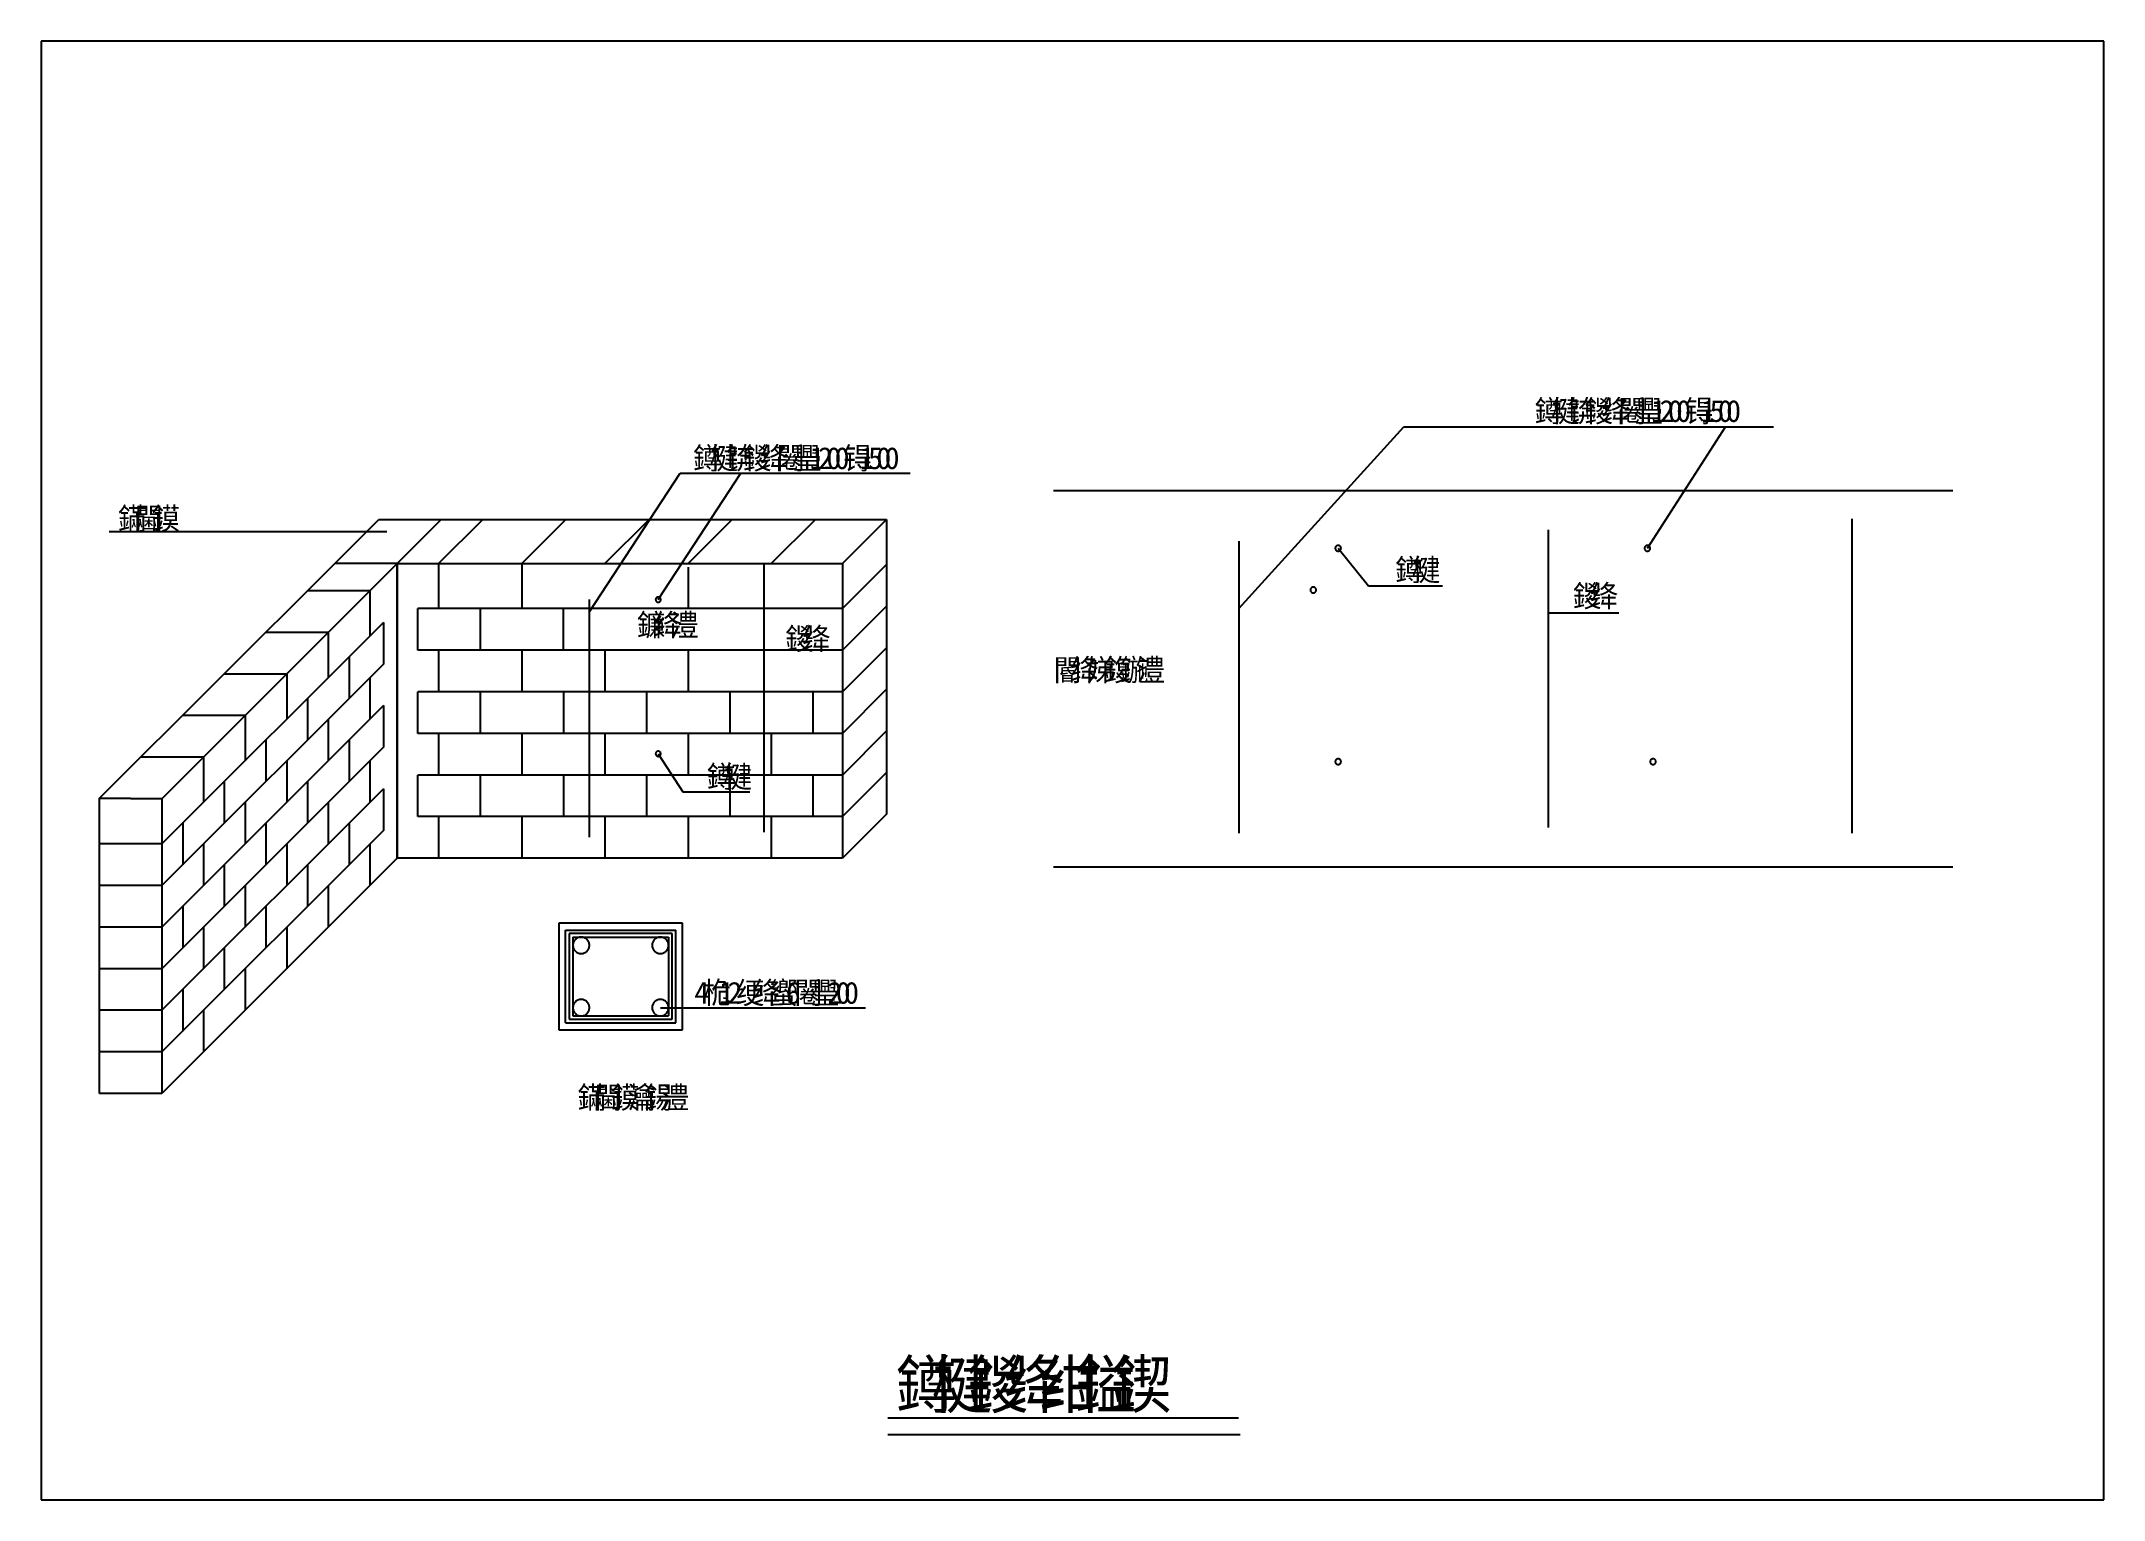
# Model space of a CAD drawing. Header units: metres. Extents: x 0 to 420, y 0 to 297.
import ezdxf

# ---------------------------------------------------------------- set-up
doc = ezdxf.new("R2010")
doc.units = ezdxf.units.M

msp = doc.modelspace()

# ---------------------------------------------------------------- linework, layer by layer
for p, q in [((420, 297), (0, 297)), ((0, 297), (0, 0)), ((420, 0), (420, 297)), ((243.88, 181.48), (277.45, 218.47)), ((277.45, 218.47), (352.72, 218.47)), ((327.08, 193.75), (342.96, 218.47)), ((111.56, 180.74), (130.11, 209.03)), ((125.64, 183.29), (142.48, 209.03)), ((130.11, 209.03), (176.97, 209.03)), ((206.1, 205.49), (389.3, 205.49)), ((59.78, 190.65), (68.77, 199.64)), ((68.77, 199.64), (81.47, 199.64)), ((81.47, 199.64), (72.49, 190.65)), ((80.91, 190.65), (89.89, 199.64)), ((81.47, 199.64), (172.12, 199.64)), ((97.85, 190.65), (106.83, 199.64)), ((114.79, 190.65), (123.77, 199.64)), ((131.73, 190.65), (140.71, 199.64)), ((148.67, 190.65), (157.65, 199.64)), ((163.14, 190.65), (172.12, 199.64)), ((172.12, 199.64), (172.12, 139.62)), ((306.86, 197.48), (306.86, 136.89)), ((368.69, 199.77), (368.69, 135.74)), ((13.8, 197.15), (70.37, 197.15)), ((243.88, 195.2), (243.88, 135.74)), ((264.1, 193.75), (270.26, 186.08)), ((11.87, 142.87), (59.78, 190.65)), ((72.49, 190.65), (24.57, 142.74)), ((72.49, 190.65), (59.78, 190.65)), ((72.44, 190.65), (72.44, 130.64)), ((72.49, 190.65), (163.14, 190.65)), ((72.49, 190.65), (72.49, 130.64)), ((80.91, 190.65), (80.91, 181.46)), ((80.91, 190.65), (80.91, 181.46)), ((97.85, 190.65), (97.85, 181.46)), ((131.73, 189.93), (131.73, 181.46)), ((147.12, 190.65), (147.12, 135.97)), ((163.14, 190.65), (163.14, 130.64)), ((163.14, 181.46), (172.12, 190.44)), ((66.92, 185.09), (54.22, 185.09)), ((66.92, 185.09), (66.92, 175.9)), ((270.26, 186.08), (285.37, 186.08)), ((163.14, 181.46), (76.7, 181.46)), ((76.7, 172.99), (76.7, 181.46)), ((89.38, 181.46), (89.38, 172.99)), ((106.26, 181.46), (106.26, 172.84)), ((111.56, 183.31), (111.56, 134.94)), ((163.14, 172.99), (172.12, 181.97)), ((307.16, 180.64), (321.27, 180.64)), ((69.68, 178.65), (24.57, 133.55)), ((58.45, 176.62), (45.75, 176.62)), ((58.45, 176.62), (58.45, 167.43)), ((69.68, 178.65), (69.68, 170.18)), ((163.14, 172.99), (76.7, 172.99)), ((80.91, 172.99), (80.91, 164.52)), ((80.91, 172.99), (80.91, 164.52)), ((97.85, 172.99), (97.85, 164.52)), ((114.79, 172.99), (114.79, 164.52)), ((131.73, 172.99), (131.73, 164.52)), ((163.14, 164.52), (172.12, 173.5)), ((69.68, 170.18), (24.57, 125.08)), ((49.98, 168.15), (37.28, 168.15)), ((49.98, 168.15), (49.98, 158.96)), ((62.69, 171.66), (62.69, 163.19)), ((66.92, 167.43), (66.92, 158.96)), ((163.14, 164.52), (76.7, 164.52)), ((76.7, 156.05), (76.7, 164.52)), ((89.38, 164.52), (89.38, 156.05)), ((106.32, 164.52), (106.32, 156.05)), ((123.26, 164.52), (123.26, 156.05)), ((140.2, 164.52), (140.2, 156.05)), ((157.14, 164.52), (157.14, 156.05)), ((163.14, 156.05), (172.12, 165.03)), ((69.68, 161.71), (24.57, 116.61)), ((41.51, 159.68), (28.81, 159.68)), ((41.51, 159.68), (41.51, 150.49)), ((54.22, 163.19), (54.22, 154.72)), ((69.68, 161.71), (69.68, 153.24)), ((58.45, 158.96), (58.45, 150.49)), ((163.14, 156.05), (76.7, 156.05)), ((80.91, 156.05), (80.91, 147.58)), ((80.91, 156.05), (80.91, 147.58)), ((97.85, 156.05), (97.85, 147.58)), ((114.79, 156.05), (114.79, 147.58)), ((131.73, 156.05), (131.73, 147.58)), ((148.67, 156.05), (148.67, 147.58)), ((163.14, 147.58), (172.12, 156.56)), ((33.04, 151.21), (20.34, 151.21)), ((69.68, 153.24), (24.57, 108.14)), ((33.04, 151.21), (33.04, 142.02)), ((45.75, 154.72), (45.75, 146.25)), ((62.69, 154.72), (62.69, 146.25)), ((125.64, 151.9), (130.68, 144.14)), ((49.98, 150.49), (49.98, 142.02)), ((66.92, 150.49), (66.92, 142.02)), ((163.14, 147.58), (76.7, 147.58)), ((76.7, 139.11), (76.7, 147.58)), ((89.38, 147.58), (89.38, 139.11)), ((106.32, 147.58), (106.32, 139.11)), ((123.26, 147.58), (123.26, 139.11)), ((140.2, 147.58), (140.2, 139.11)), ((157.14, 147.58), (157.14, 139.11)), ((163.14, 139.11), (172.12, 148.09)), ((24.57, 142.74), (11.87, 142.87)), ((11.87, 142.87), (24.57, 142.74)), ((11.87, 82.73), (11.87, 142.87)), ((69.68, 144.77), (24.57, 99.67)), ((37.28, 146.25), (37.28, 137.78)), ((54.22, 146.25), (54.22, 137.78)), ((69.68, 144.77), (69.68, 136.3)), ((130.68, 144.14), (144.27, 144.14)), ((24.57, 142.74), (24.57, 82.73)), ((41.51, 142.02), (41.51, 133.55)), ((58.45, 142.02), (58.45, 133.55)), ((58.45, 142.02), (58.45, 133.55)), ((163.14, 139.11), (76.7, 139.11)), ((80.91, 139.11), (80.91, 130.64)), ((80.91, 139.11), (80.91, 130.64)), ((97.85, 139.11), (97.85, 130.64)), ((114.79, 139.11), (114.79, 130.64)), ((131.73, 139.11), (131.73, 130.64)), ((148.67, 139.11), (148.67, 130.64)), ((172.12, 139.62), (163.14, 130.64)), ((69.68, 136.3), (24.57, 91.2)), ((28.81, 137.78), (28.81, 129.31)), ((45.75, 137.78), (45.75, 129.31)), ((62.69, 137.78), (62.69, 129.31)), ((24.57, 133.55), (11.87, 133.55)), ((33.04, 133.55), (33.04, 125.08)), ((72.49, 130.64), (45.54, 103.69)), ((49.98, 133.55), (49.98, 125.08)), ((66.92, 133.55), (66.92, 125.08)), ((72.49, 130.64), (72.44, 130.64)), ((72.44, 130.64), (72.49, 130.64)), ((72.49, 130.64), (72.44, 130.64)), ((163.14, 130.64), (72.49, 130.64)), ((72.49, 130.64), (72.49, 130.64)), ((37.28, 129.31), (37.28, 120.84)), ((54.22, 129.31), (54.22, 120.84)), ((206.1, 128.88), (389.3, 128.88)), ((24.57, 125.08), (11.87, 125.08)), ((41.51, 125.08), (41.51, 116.61)), ((58.45, 125.08), (58.45, 116.61)), ((58.45, 125.08), (58.45, 116.61)), ((28.81, 120.84), (28.81, 112.37)), ((45.75, 120.84), (45.75, 112.37)), ((24.57, 116.61), (11.87, 116.61)), ((33.04, 116.61), (33.04, 108.14)), ((49.98, 116.61), (49.98, 108.14)), ((105.41, 117.4), (105.41, 95.71)), ((130.61, 117.4), (105.41, 117.4)), ((106.79, 97.14), (106.79, 115.97)), ((106.79, 115.97), (129.23, 115.97)), ((107.53, 115.28), (107.53, 97.83)), ((128.49, 115.28), (107.53, 115.28)), ((107.53, 115.28), (107.53, 115.28)), ((108.26, 114.59), (108.26, 98.51)), ((108.26, 114.59), (127.76, 114.59)), ((127.76, 114.59), (127.76, 98.51)), ((128.49, 97.83), (128.49, 115.28)), ((129.23, 97.14), (129.23, 115.97)), ((130.61, 95.71), (130.61, 117.4)), ((37.28, 112.37), (37.28, 103.9)), ((24.57, 108.14), (11.87, 108.14)), ((41.51, 108.14), (41.51, 99.67)), ((28.81, 103.9), (28.81, 95.43)), ((45.54, 103.69), (30.56, 88.72)), ((24.57, 99.67), (11.87, 99.67)), ((33.04, 99.67), (33.04, 91.2)), ((106.79, 97.14), (129.23, 97.14)), ((107.53, 97.83), (128.49, 97.83)), ((108.26, 98.51), (127.76, 98.51)), ((126.07, 100.2), (167.82, 100.2)), ((105.41, 95.71), (130.61, 95.71)), ((24.57, 91.2), (11.87, 91.2)), ((30.56, 88.72), (24.57, 82.73)), ((24.57, 82.73), (11.87, 82.73)), ((172.38, 16.67), (243.8, 16.67)), ((172.38, 13.29), (244.16, 13.29)), ((0, 0), (420, 0))]:
    msp.add_line(p, q)
for points in [[(264.69, 193.75), (264.68, 193.81), (264.67, 193.86), (264.66, 193.92), (264.64, 193.97), (264.62, 194.03), (264.59, 194.07), (264.55, 194.12), (264.51, 194.16), (264.47, 194.2), (264.42, 194.24), (264.38, 194.27), (264.32, 194.29), (264.27, 194.31), (264.21, 194.32), (264.16, 194.33), (264.1, 194.34), (264.04, 194.33), (263.98, 194.32), (263.93, 194.31), (263.87, 194.29), (263.82, 194.27), (263.77, 194.24), (263.72, 194.2), (263.68, 194.16), (263.64, 194.12), (263.61, 194.07), (263.58, 194.03), (263.55, 193.97), (263.53, 193.92), (263.52, 193.86), (263.51, 193.81), (263.51, 193.75), (263.51, 193.75)], [(263.51, 193.75), (263.51, 193.69), (263.52, 193.63), (263.53, 193.58), (263.55, 193.52), (263.58, 193.47), (263.61, 193.42), (263.64, 193.37), (263.68, 193.33), (263.72, 193.29), (263.77, 193.26), (263.82, 193.23), (263.87, 193.2), (263.93, 193.19), (263.98, 193.17), (264.04, 193.16), (264.1, 193.16), (264.16, 193.16), (264.21, 193.17), (264.27, 193.19), (264.32, 193.2), (264.38, 193.23), (264.42, 193.26), (264.47, 193.29), (264.51, 193.33), (264.55, 193.37), (264.59, 193.42), (264.62, 193.47), (264.64, 193.52), (264.66, 193.58), (264.67, 193.63), (264.68, 193.69), (264.69, 193.75), (264.69, 193.75)], [(327.66, 193.75), (327.66, 193.81), (327.65, 193.86), (327.64, 193.92), (327.62, 193.97), (327.59, 194.03), (327.56, 194.07), (327.53, 194.12), (327.49, 194.16), (327.45, 194.2), (327.4, 194.24), (327.35, 194.27), (327.3, 194.29), (327.25, 194.31), (327.19, 194.32), (327.13, 194.33), (327.08, 194.34), (327.02, 194.33), (326.96, 194.32), (326.9, 194.31), (326.85, 194.29), (326.8, 194.27), (326.75, 194.24), (326.7, 194.2), (326.66, 194.16), (326.62, 194.12), (326.59, 194.07), (326.56, 194.03), (326.53, 193.97), (326.51, 193.92), (326.5, 193.86), (326.49, 193.81), (326.49, 193.75), (326.49, 193.75)], [(326.49, 193.75), (326.49, 193.69), (326.5, 193.63), (326.51, 193.58), (326.53, 193.52), (326.56, 193.47), (326.59, 193.42), (326.62, 193.37), (326.66, 193.33), (326.7, 193.29), (326.75, 193.26), (326.8, 193.23), (326.85, 193.2), (326.9, 193.19), (326.96, 193.17), (327.02, 193.16), (327.08, 193.16), (327.13, 193.16), (327.19, 193.17), (327.25, 193.19), (327.3, 193.2), (327.35, 193.23), (327.4, 193.26), (327.45, 193.29), (327.49, 193.33), (327.53, 193.37), (327.56, 193.42), (327.59, 193.47), (327.62, 193.52), (327.64, 193.58), (327.65, 193.63), (327.66, 193.69), (327.66, 193.75), (327.66, 193.75)], [(259.61, 185.25), (259.61, 185.31), (259.6, 185.37), (259.59, 185.42), (259.57, 185.48), (259.55, 185.53), (259.52, 185.58), (259.48, 185.63), (259.44, 185.67), (259.4, 185.71), (259.35, 185.74), (259.3, 185.77), (259.25, 185.8), (259.2, 185.82), (259.14, 185.83), (259.08, 185.84), (259.03, 185.84), (258.97, 185.84), (258.91, 185.83), (258.86, 185.82), (258.8, 185.8), (258.75, 185.77), (258.7, 185.74), (258.65, 185.71), (258.61, 185.67), (258.57, 185.63), (258.54, 185.58), (258.51, 185.53), (258.48, 185.48), (258.46, 185.42), (258.45, 185.37), (258.44, 185.31), (258.44, 185.25), (258.44, 185.25)], [(258.44, 185.25), (258.44, 185.19), (258.45, 185.14), (258.46, 185.08), (258.48, 185.03), (258.51, 184.98), (258.54, 184.93), (258.57, 184.88), (258.61, 184.84), (258.65, 184.8), (258.7, 184.76), (258.75, 184.73), (258.8, 184.71), (258.86, 184.69), (258.91, 184.68), (258.97, 184.67), (259.03, 184.66), (259.08, 184.67), (259.14, 184.68), (259.2, 184.69), (259.25, 184.71), (259.3, 184.73), (259.35, 184.76), (259.4, 184.8), (259.44, 184.84), (259.48, 184.88), (259.52, 184.93), (259.55, 184.98), (259.57, 185.03), (259.59, 185.08), (259.6, 185.14), (259.61, 185.19), (259.61, 185.25), (259.61, 185.25)], [(126.17, 183.29), (126.16, 183.34), (126.16, 183.39), (126.14, 183.44), (126.13, 183.49), (126.1, 183.54), (126.08, 183.58), (126.05, 183.63), (126.01, 183.66), (125.97, 183.7), (125.93, 183.73), (125.89, 183.76), (125.84, 183.78), (125.79, 183.8), (125.74, 183.81), (125.69, 183.82), (125.64, 183.82), (125.58, 183.82), (125.53, 183.81), (125.48, 183.8), (125.43, 183.78), (125.39, 183.76), (125.34, 183.73), (125.3, 183.7), (125.26, 183.66), (125.23, 183.63), (125.2, 183.58), (125.17, 183.54), (125.15, 183.49), (125.13, 183.44), (125.12, 183.39), (125.11, 183.34), (125.11, 183.29), (125.11, 183.29)], [(125.11, 183.29), (125.11, 183.24), (125.12, 183.19), (125.13, 183.14), (125.15, 183.09), (125.17, 183.04), (125.2, 183), (125.23, 182.95), (125.26, 182.92), (125.3, 182.88), (125.34, 182.85), (125.39, 182.82), (125.43, 182.8), (125.48, 182.78), (125.53, 182.77), (125.58, 182.76), (125.64, 182.76), (125.69, 182.76), (125.74, 182.77), (125.79, 182.78), (125.84, 182.8), (125.89, 182.82), (125.93, 182.85), (125.97, 182.88), (126.01, 182.92), (126.05, 182.95), (126.08, 183), (126.1, 183.04), (126.13, 183.09), (126.14, 183.14), (126.16, 183.19), (126.16, 183.24), (126.17, 183.29), (126.17, 183.29)], [(126.17, 151.9), (126.16, 151.96), (126.16, 152.01), (126.14, 152.06), (126.13, 152.11), (126.1, 152.15), (126.08, 152.2), (126.05, 152.24), (126.01, 152.28), (125.97, 152.31), (125.93, 152.35), (125.89, 152.37), (125.84, 152.39), (125.79, 152.41), (125.74, 152.42), (125.69, 152.43), (125.64, 152.43), (125.58, 152.43), (125.53, 152.42), (125.48, 152.41), (125.43, 152.39), (125.39, 152.37), (125.34, 152.35), (125.3, 152.31), (125.26, 152.28), (125.23, 152.24), (125.2, 152.2), (125.17, 152.15), (125.15, 152.11), (125.13, 152.06), (125.12, 152.01), (125.11, 151.96), (125.11, 151.9), (125.11, 151.9)], [(125.11, 151.9), (125.11, 151.85), (125.12, 151.8), (125.13, 151.75), (125.15, 151.7), (125.17, 151.66), (125.2, 151.61), (125.23, 151.57), (125.26, 151.53), (125.3, 151.5), (125.34, 151.46), (125.39, 151.44), (125.43, 151.42), (125.48, 151.4), (125.53, 151.39), (125.58, 151.38), (125.64, 151.38), (125.69, 151.38), (125.74, 151.39), (125.79, 151.4), (125.84, 151.42), (125.89, 151.44), (125.93, 151.46), (125.97, 151.5), (126.01, 151.53), (126.05, 151.57), (126.08, 151.61), (126.1, 151.66), (126.13, 151.7), (126.14, 151.75), (126.16, 151.8), (126.16, 151.85), (126.17, 151.9), (126.17, 151.9)], [(264.69, 150.3), (264.68, 150.36), (264.67, 150.42), (264.66, 150.47), (264.64, 150.53), (264.62, 150.58), (264.59, 150.63), (264.55, 150.67), (264.51, 150.72), (264.47, 150.76), (264.42, 150.79), (264.38, 150.82), (264.32, 150.84), (264.27, 150.86), (264.21, 150.88), (264.16, 150.89), (264.1, 150.89), (264.04, 150.89), (263.98, 150.88), (263.93, 150.86), (263.87, 150.84), (263.82, 150.82), (263.77, 150.79), (263.72, 150.76), (263.68, 150.72), (263.64, 150.67), (263.61, 150.63), (263.58, 150.58), (263.55, 150.53), (263.53, 150.47), (263.52, 150.42), (263.51, 150.36), (263.51, 150.3), (263.51, 150.3)], [(263.51, 150.3), (263.51, 150.24), (263.52, 150.19), (263.53, 150.13), (263.55, 150.08), (263.58, 150.02), (263.61, 149.97), (263.64, 149.93), (263.68, 149.89), (263.72, 149.85), (263.77, 149.81), (263.82, 149.78), (263.87, 149.76), (263.93, 149.74), (263.98, 149.72), (264.04, 149.72), (264.1, 149.71), (264.16, 149.72), (264.21, 149.72), (264.27, 149.74), (264.32, 149.76), (264.38, 149.78), (264.42, 149.81), (264.47, 149.85), (264.51, 149.89), (264.55, 149.93), (264.59, 149.97), (264.62, 150.02), (264.64, 150.08), (264.66, 150.13), (264.67, 150.19), (264.68, 150.24), (264.69, 150.3), (264.69, 150.3)], [(328.81, 150.3), (328.81, 150.36), (328.8, 150.42), (328.78, 150.47), (328.76, 150.53), (328.74, 150.58), (328.71, 150.63), (328.68, 150.67), (328.64, 150.72), (328.59, 150.76), (328.55, 150.79), (328.5, 150.82), (328.45, 150.84), (328.39, 150.86), (328.34, 150.88), (328.28, 150.89), (328.22, 150.89), (328.16, 150.89), (328.11, 150.88), (328.05, 150.86), (328, 150.84), (327.94, 150.82), (327.89, 150.79), (327.85, 150.76), (327.8, 150.72), (327.77, 150.67), (327.73, 150.63), (327.7, 150.58), (327.68, 150.53), (327.66, 150.47), (327.64, 150.42), (327.64, 150.36), (327.63, 150.3), (327.63, 150.3)], [(327.63, 150.3), (327.64, 150.24), (327.64, 150.19), (327.66, 150.13), (327.68, 150.08), (327.7, 150.02), (327.73, 149.97), (327.77, 149.93), (327.8, 149.89), (327.85, 149.85), (327.89, 149.81), (327.94, 149.78), (328, 149.76), (328.05, 149.74), (328.11, 149.72), (328.16, 149.72), (328.22, 149.71), (328.28, 149.72), (328.34, 149.72), (328.39, 149.74), (328.45, 149.76), (328.5, 149.78), (328.55, 149.81), (328.59, 149.85), (328.64, 149.89), (328.68, 149.93), (328.71, 149.97), (328.74, 150.02), (328.76, 150.08), (328.78, 150.13), (328.8, 150.19), (328.81, 150.24), (328.81, 150.3), (328.81, 150.3)], [(111.63, 112.91), (111.62, 113.07), (111.6, 113.24), (111.56, 113.4), (111.5, 113.55), (111.43, 113.7), (111.35, 113.84), (111.25, 113.98), (111.14, 114.1), (111.02, 114.21), (110.88, 114.31), (110.74, 114.39), (110.59, 114.46), (110.44, 114.52), (110.28, 114.56), (110.11, 114.58), (109.95, 114.59), (109.78, 114.58), (109.62, 114.56), (109.46, 114.52), (109.3, 114.46), (109.15, 114.39), (109.01, 114.31), (108.88, 114.21), (108.76, 114.1), (108.65, 113.98), (108.55, 113.84), (108.46, 113.7), (108.39, 113.55), (108.34, 113.4), (108.3, 113.24), (108.27, 113.07), (108.26, 112.91), (108.27, 112.74), (108.3, 112.58), (108.34, 112.42), (108.39, 112.26), (108.46, 112.12), (108.55, 111.97), (108.65, 111.84), (108.76, 111.72), (108.88, 111.61), (109.01, 111.51), (109.15, 111.42), (109.3, 111.35), (109.46, 111.3), (109.62, 111.26), (109.78, 111.23), (109.95, 111.22), (110.11, 111.23), (110.28, 111.26), (110.44, 111.3), (110.59, 111.35), (110.74, 111.42), (110.88, 111.51), (111.02, 111.61), (111.14, 111.72), (111.25, 111.84), (111.35, 111.97), (111.43, 112.12), (111.5, 112.26), (111.56, 112.42), (111.6, 112.58), (111.62, 112.74), (111.63, 112.91)], [(127.76, 112.91), (127.75, 113.07), (127.72, 113.24), (127.68, 113.4), (127.63, 113.55), (127.56, 113.7), (127.47, 113.84), (127.37, 113.98), (127.26, 114.1), (127.14, 114.21), (127.01, 114.31), (126.87, 114.39), (126.72, 114.46), (126.56, 114.52), (126.4, 114.56), (126.24, 114.58), (126.07, 114.59), (125.91, 114.58), (125.74, 114.56), (125.58, 114.52), (125.43, 114.46), (125.28, 114.39), (125.14, 114.31), (125, 114.21), (124.88, 114.1), (124.77, 113.98), (124.67, 113.84), (124.59, 113.7), (124.52, 113.55), (124.46, 113.4), (124.42, 113.24), (124.4, 113.07), (124.39, 112.91), (124.4, 112.74), (124.42, 112.58), (124.46, 112.42), (124.52, 112.26), (124.59, 112.12), (124.67, 111.97), (124.77, 111.84), (124.88, 111.72), (125, 111.61), (125.14, 111.51), (125.28, 111.42), (125.43, 111.35), (125.58, 111.3), (125.74, 111.26), (125.91, 111.23), (126.07, 111.22), (126.24, 111.23), (126.4, 111.26), (126.56, 111.3), (126.72, 111.35), (126.87, 111.42), (127.01, 111.51), (127.14, 111.61), (127.26, 111.72), (127.37, 111.84), (127.47, 111.97), (127.56, 112.12), (127.63, 112.26), (127.68, 112.42), (127.72, 112.58), (127.75, 112.74), (127.76, 112.91)], [(111.63, 100.2), (111.62, 100.36), (111.6, 100.53), (111.56, 100.69), (111.5, 100.84), (111.43, 100.99), (111.35, 101.13), (111.25, 101.27), (111.14, 101.39), (111.02, 101.5), (110.88, 101.6), (110.74, 101.68), (110.59, 101.75), (110.44, 101.81), (110.28, 101.85), (110.11, 101.87), (109.95, 101.88), (109.78, 101.87), (109.62, 101.85), (109.46, 101.81), (109.3, 101.75), (109.15, 101.68), (109.01, 101.6), (108.88, 101.5), (108.76, 101.39), (108.65, 101.27), (108.55, 101.13), (108.46, 100.99), (108.39, 100.84), (108.34, 100.69), (108.3, 100.53), (108.27, 100.36), (108.26, 100.2), (108.27, 100.03), (108.3, 99.87), (108.34, 99.71), (108.39, 99.55), (108.46, 99.41), (108.55, 99.26), (108.65, 99.13), (108.76, 99.01), (108.88, 98.9), (109.01, 98.8), (109.15, 98.71), (109.3, 98.64), (109.46, 98.59), (109.62, 98.55), (109.78, 98.52), (109.95, 98.51), (110.11, 98.52), (110.28, 98.55), (110.44, 98.59), (110.59, 98.64), (110.74, 98.71), (110.88, 98.8), (111.02, 98.9), (111.14, 99.01), (111.25, 99.13), (111.35, 99.26), (111.43, 99.41), (111.5, 99.55), (111.56, 99.71), (111.6, 99.87), (111.62, 100.03), (111.63, 100.2)], [(127.76, 100.2), (127.75, 100.36), (127.72, 100.53), (127.68, 100.69), (127.63, 100.84), (127.56, 100.99), (127.47, 101.13), (127.37, 101.27), (127.26, 101.39), (127.14, 101.5), (127.01, 101.6), (126.87, 101.68), (126.72, 101.75), (126.56, 101.81), (126.4, 101.85), (126.24, 101.87), (126.07, 101.88), (125.91, 101.87), (125.74, 101.85), (125.58, 101.81), (125.43, 101.75), (125.28, 101.68), (125.14, 101.6), (125, 101.5), (124.88, 101.39), (124.77, 101.27), (124.67, 101.13), (124.59, 100.99), (124.52, 100.84), (124.46, 100.69), (124.42, 100.53), (124.4, 100.36), (124.39, 100.2), (124.4, 100.03), (124.42, 99.87), (124.46, 99.71), (124.52, 99.55), (124.59, 99.41), (124.67, 99.26), (124.77, 99.13), (124.88, 99.01), (125, 98.9), (125.14, 98.8), (125.28, 98.71), (125.43, 98.64), (125.58, 98.59), (125.74, 98.55), (125.91, 98.52), (126.07, 98.51), (126.24, 98.52), (126.4, 98.55), (126.56, 98.59), (126.72, 98.64), (126.87, 98.71), (127.01, 98.8), (127.14, 98.9), (127.26, 99.01), (127.37, 99.13), (127.47, 99.26), (127.56, 99.41), (127.63, 99.55), (127.68, 99.71), (127.72, 99.87), (127.75, 100.03), (127.76, 100.2)]]:
    msp.add_lwpolyline(points)

# ---------------------------------------------------------------- texts
for s, height, p in [('鐏', 4.46, (304.11, 219.48)), ('楗', 4.46, (307.5, 219.48)), ('锛', 4.46, (310.89, 219.48)), ('鍐', 4.46, (314.28, 219.48)), ('绛', 4.46, (317.68, 219.48)), ('闂', 4.46, (321.07, 219.48)), ('璺', 4.46, (324.46, 219.48)), ('1', 4.46, (327.85, 219.48)), ('2', 4.46, (329.55, 219.48)), ('0', 4.46, (331.24, 219.48)), ('0', 4.46, (332.94, 219.48)), ('锝', 4.46, (334.63, 219.48)), ('1', 4.46, (338.02, 219.48)), ('5', 4.46, (339.72, 219.48)), ('0', 4.46, (341.41, 219.48)), ('0', 4.46, (343.11, 219.48)), ('鐏', 4.46, (132.75, 209.88)), ('楗', 4.46, (136.14, 209.88)), ('锛', 4.46, (139.53, 209.88)), ('鍐', 4.46, (142.92, 209.88)), ('绛', 4.46, (146.31, 209.88)), ('闂', 4.46, (149.7, 209.88)), ('璺', 4.46, (153.09, 209.88)), ('1', 4.46, (156.48, 209.88)), ('2', 4.46, (158.18, 209.88)), ('0', 4.46, (159.88, 209.88)), ('0', 4.46, (161.57, 209.88)), ('锝', 4.46, (163.27, 209.88)), ('1', 4.46, (166.66, 209.88)), ('5', 4.46, (168.35, 209.88)), ('0', 4.46, (170.05, 209.88)), ('0', 4.46, (171.75, 209.88)), ('鏋', 4.46, (15.62, 197.58)), ('閫', 4.46, (19.01, 197.58)), ('鏌', 4.46, (22.41, 197.58)), ('鐏', 4.46, (275.73, 187.13)), ('楗', 4.46, (279.12, 187.13)), ('鍐', 4.46, (311.92, 181.82)), ('绛', 4.46, (315.31, 181.82)), ('鐮', 4.46, (121.31, 175.92)), ('绛', 4.46, (124.7, 175.92)), ('澧', 4.46, (128.1, 175.92)), ('鍐', 4.46, (151.53, 173.09)), ('绛', 4.46, (154.92, 173.09)), ('閽', 4.46, (206.11, 166.75)), ('绛', 4.46, (209.5, 166.75)), ('娣', 4.46, (212.89, 166.75)), ('鍑', 4.46, (216.29, 166.75)), ('鍦', 4.46, (219.68, 166.75)), ('澧', 4.46, (223.07, 166.75)), ('鐏', 4.46, (135.56, 145.03)), ('楗', 4.46, (138.95, 145.03)), ('4', 4.46, (132.97, 101.01)), ('桅', 4.46, (134.67, 101.01)), ('1', 4.46, (138.06, 101.01)), ('2', 4.46, (139.75, 101.01)), ('绠', 4.46, (141.45, 101.01)), ('绛', 4.46, (144.84, 101.01)), ('蠁', 4.46, (148.23, 101.01)), ('6', 4.46, (151.62, 101.01)), ('闂', 4.46, (153.32, 101.01)), ('璺', 4.46, (156.71, 101.01)), ('2', 4.46, (160.1, 101.01)), ('0', 4.46, (161.8, 101.01)), ('0', 4.46, (163.49, 101.01)), ('鏋', 4.46, (109.21, 79.69)), ('閫', 4.46, (112.6, 79.69)), ('鏌', 4.46, (115.99, 79.69)), ('瀹', 4.46, (119.38, 79.69)), ('鍚', 4.46, (122.78, 79.69)), ('澧', 4.46, (126.17, 79.69)), ('鐏', 9.58, (174.02, 18.68)), ('楗', 9.58, (181.31, 18.68)), ('鍐', 9.58, (188.6, 18.68)), ('绛', 9.58, (195.89, 18.68)), ('绀', 9.58, (203.18, 18.68)), ('鎰', 9.58, (210.47, 18.68)), ('鍥', 9.58, (217.76, 18.68))]:
    msp.add_text(s, height=height).set_placement(p)

doc.saveas('drawing.dxf')
